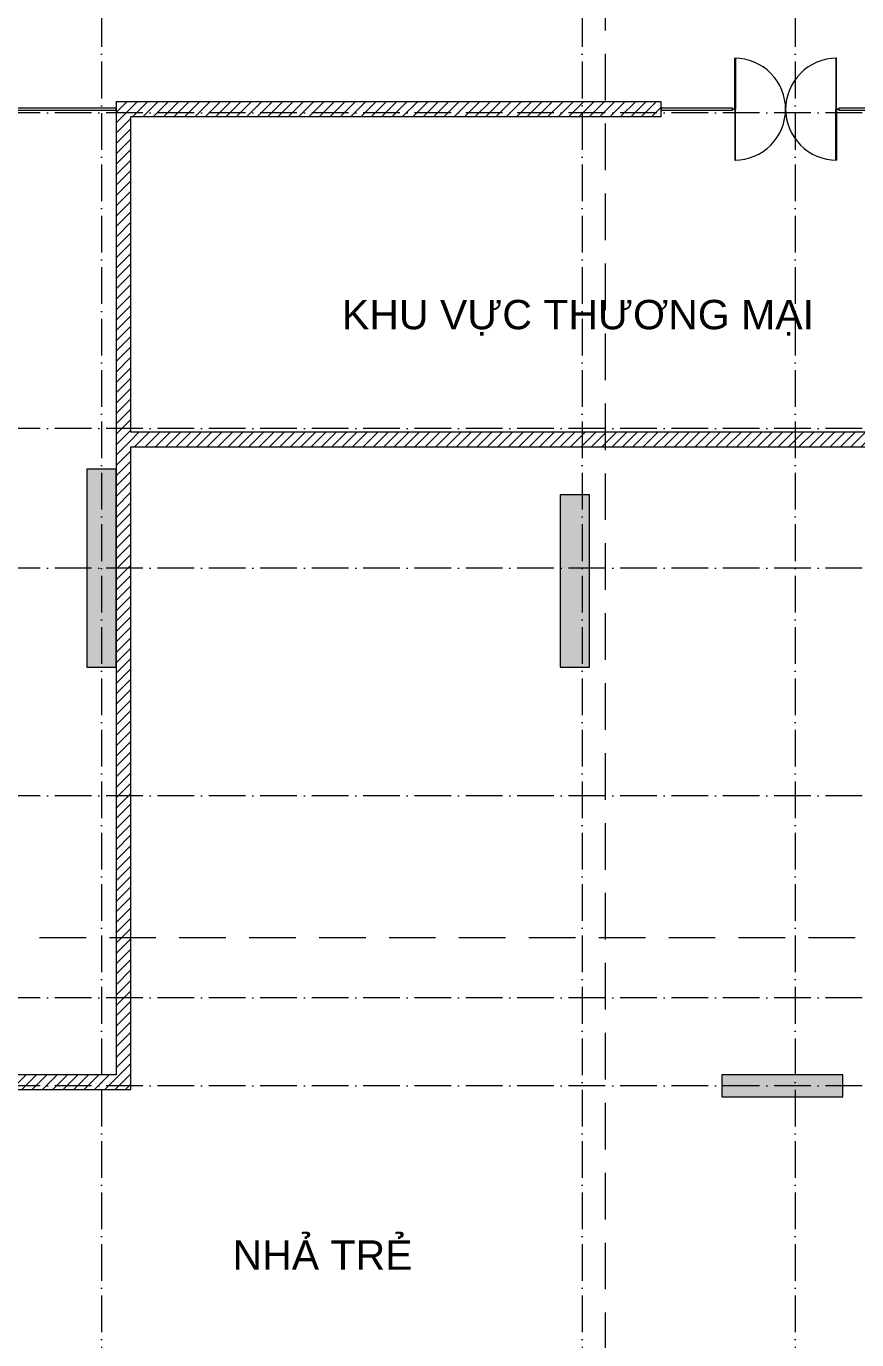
# Model space of a CAD drawing. Header units: millimetres. Extents: x -55734 to 110735, y -16086 to 119028.
# Drawn here: x 9426 to 20740, y 14442 to 32330 of the extents above; entities that cross this region are included whole.
import ezdxf

# ---------------------------------------------------------------- set-up
doc = ezdxf.new("R2010")
doc.units = ezdxf.units.MM
doc.linetypes.add('Grid Line', pattern=[14, 10, -2, 0, -2])
doc.linetypes.add('HIDDEN2', pattern=[4.7625, 3.175, -1.5875])
for name, color, linetype, lineweight in [('CHU', 181, 'Continuous', 5), ('CUA', 31, 'Continuous', 9), ('HATCH-TUONG', 152, 'Continuous', 9), ('KI-HIEU-1', 151, 'Continuous', 9), ('KINH', 152, 'Continuous', 5), ('NET CAT', 3, 'Continuous', 5), ('NET-CAT', 3, 'Continuous', 9), ('TRUC', 225, 'Continuous', 5)]:
    doc.layers.add(name, color=color, linetype=linetype, lineweight=lineweight)
doc.styles.add('Arial_1', font='arial.ttf', dxfattribs={"height": 400})
pattern_1 = [(45, (0, 0), (-70.71068, 70.71068), [])]

# ---------------------------------------------------------------- blocks, each defined once
blk = doc.blocks.new('ALC1807-ASCENT PLAZA-KET CAU 1_rvt-1-MẶT BẰNG TẦNG 1')
at = {"layer": 'NET CAT'}
for points in [[(10651, 23600), (10651, 26300), (10251, 26300), (10251, 23600)], [(17101, 23600), (17101, 25950), (16701, 25950), (16701, 23600)], [(20551, 17750), (20551, 18050), (18901, 18050), (18901, 17750)]]:
    blk.add_hatch(color=7, dxfattribs=at).paths.add_polyline_path(points, flags=0)
at = {"layer": 'NET CAT', "color": 90, "lineweight": 13}
for p, q in [((10651, 26300), (10251, 26300)), ((10251, 26300), (10251, 23600)), ((10651, 23600), (10651, 26300)), ((16701, 25950), (16701, 23600)), ((17101, 25950), (16701, 25950)), ((17101, 23600), (17101, 25950)), ((10251, 23600), (10651, 23600)), ((16701, 23600), (17101, 23600)), ((20551, 18050), (18901, 18050)), ((18901, 18050), (18901, 17750)), ((20551, 17750), (20551, 18050)), ((18901, 17750), (20551, 17750))]:
    blk.add_line(p, q, dxfattribs=at)
blk = doc.blocks.new('System Panel - Glazed-533907-MẶT BẰNG TẦNG 1')
at = {"layer": 'KINH', "lineweight": 9}
for p, q in [((1000, 12.7), (-1000, 12.7)), ((-1000, 12.7), (-1000, -12.7)), ((1000, -12.7), (1000, 12.7)), ((-1000, -12.7), (1000, -12.7))]:
    blk.add_line(p, q, dxfattribs=at)
blk = doc.blocks.new('System Panel - Glazed-531211-MẶT BẰNG TẦNG 1')
at = {"layer": 'KINH', "lineweight": 9}
for p, q in [((485, 13), (-485, 13)), ((-485, 13), (-485, -13)), ((485, -13), (485, 13)), ((-485, -13), (485, -13))]:
    blk.add_line(p, q, dxfattribs=at)
blk = doc.blocks.new('CUA KINH BAN LE SAN MO 2 HUONG - Type 1-378718-MẶT BẰNG TẦNG 1')
at = {"layer": 'CUA'}
for p, q in [((-694, 693.5), (-682, 693.5)), ((-694, 0), (-694, 693.5)), ((-682, 693.5), (-682, 0)), ((682, 693.5), (682, 0)), ((694, 693.5), (682, 693.5)), ((694, 0), (694, 693.5)), ((-682, 0), (-694, 0)), ((-694, 0), (-694, -693.5)), ((-682, 0), (-694, 0)), ((-682, -693.5), (-682, 0)), ((682, 0), (694, 0)), ((682, -693.5), (682, 0)), ((682, 0), (694, 0)), ((694, 0), (694, -693.5)), ((-694, -693.5), (-682, -693.5)), ((694, -693.5), (682, -693.5))]:
    blk.add_line(p, q, dxfattribs=at)
at = {"layer": 'CUA', "lineweight": 5}
for p, q in [((-695, 0.5), (-725, 0.5)), ((-695, -0.5), (-695, 0.5)), ((725, 0.5), (695, 0.5)), ((695, 0.5), (695, -0.5)), ((-725, -0.5), (-695, -0.5)), ((695, -0.5), (725, -0.5))]:
    blk.add_line(p, q, dxfattribs=at)
for centre, start, end in [((-694, 0), 359.5, 90), ((694, 0), 90, 180.5), ((-694, 0), 270, 0.5), ((694, 0), 179.5, 270)]:
    blk.add_arc(centre, 693.5, start, end, dxfattribs=at)
blk = doc.blocks.new('System Panel - Glazed-532155-MẶT BẰNG TẦNG 1')
at = {"layer": 'KINH', "lineweight": 9}
for p, q in [((477, 13), (-477, 13)), ((-477, 13), (-477, -13)), ((477, -13), (477, 13)), ((-477, -13), (477, -13))]:
    blk.add_line(p, q, dxfattribs=at)

msp = doc.modelspace()

# ---------------------------------------------------------------- hatches: boundary and pattern name
at = {"layer": 'HATCH-TUONG', "lineweight": 5}
h = msp.add_hatch(dxfattribs=at)
h.set_pattern_fill('FP_2', color=256, style=0, pattern_type=2)
h.set_pattern_definition(pattern_1)
h.paths.add_polyline_path([(10850.5, 17849.9), (10850.5, 31299.9), (10650.5, 31299.9), (10650.5, 17849.9)], flags=0)
h = msp.add_hatch(dxfattribs=at)
h.set_pattern_fill('FP_2', color=256, style=0, pattern_type=2)
h.set_pattern_definition(pattern_1)
h.paths.add_polyline_path([(18075.7, 31099.9), (18075.7, 31299.9), (10850.5, 31299.9), (10850.5, 31099.9)], flags=0)
h = msp.add_hatch(dxfattribs=at)
h.set_pattern_fill('FP_2', color=256, style=0, pattern_type=2)
h.set_pattern_definition(pattern_1)
h.paths.add_polyline_path([(22750.5, 26599.9), (22750.5, 26799.9), (10850.5, 26799.9), (10850.5, 26599.9), (20629.5, 26599.9)], flags=0)
h = msp.add_hatch(dxfattribs=at)
h.set_pattern_fill('FP_2', color=256, style=0, pattern_type=2)
h.set_pattern_definition(pattern_1)
h.paths.add_polyline_path([(10650.5, 17849.9), (10650.5, 18049.9), (2699.7, 18049.9), (2699.7, 17849.9), (9217, 17849.9)], flags=0)
h.paths.add_polyline_path([(1299.7, 17849.9), (1299.7, 18049.9), (399.8, 18049.9), (399.8, 17849.9), (657.6, 17849.9)], flags=0)

# ---------------------------------------------------------------- linework, layer by layer
at = {"layer": 'KI-HIEU-1', "linetype": 'HIDDEN2', "ltscale": 200}
for p, q in [((17315.5, -12494.1), (17315.5, 47719.9)), ((-24684.6, 19919), (107315.4, 19919))]:
    msp.add_line(p, q, dxfattribs=at)
at = {"layer": 'NET-CAT', "lineweight": 15}
for p, q in [((10850.5, 31299.9), (10650.5, 31299.9)), ((10650.5, 31299.9), (10650.5, 18049.9)), ((18075.7, 31299.9), (10850.5, 31299.9)), ((18075.7, 31099.9), (18075.7, 31299.9)), ((10850.5, 26799.9), (10850.5, 31099.9)), ((10850.5, 31099.9), (18075.7, 31099.9)), ((22750.5, 26799.9), (10850.5, 26799.9)), ((10850.5, 17849.9), (10850.5, 26599.9)), ((10850.5, 26599.9), (22750.5, 26599.9)), ((10650.5, 18049.9), (2699.7, 18049.9)), ((2699.7, 17849.9), (10650.5, 17849.9)), ((10650.5, 17849.9), (10850.5, 17849.9))]:
    msp.add_line(p, q, dxfattribs=at)
at = {"layer": 'TRUC', "linetype": 'Grid Line', "ltscale": 50}
for p, q in [((10450.5, 47249.9), (10450.5, -9494.1)), ((17000.5, 47249.9), (17000.5, -9494.1)), ((19900.5, 47249.9), (19900.5, -9494.1)), ((48819.1, 31149.9), (-21659.5, 31149.9)), ((48819.1, 26849.9), (-19344.9, 26849.9)), ((48819.1, 24949.9), (-21659.5, 24949.9)), ((48819.1, 21849.9), (-19344.9, 21849.9)), ((48819.1, 19099.9), (-19344.9, 19099.9)), ((48819.1, 17899.9), (-21659.5, 17899.9))]:
    msp.add_line(p, q, dxfattribs=at)

# ---------------------------------------------------------------- block references
at = {"lineweight": 5}
msp.add_blockref('ALC1807-ASCENT PLAZA-KET CAU 1_rvt-1-MẶT BẰNG TẦNG 1', (0, 0), dxfattribs=at)
at = {"lineweight": 9}
for name, p in [('CUA KINH BAN LE SAN MO 2 HUONG - Type 1-378718-MẶT BẰNG TẦNG 1', (19770.8, 31199.9)), ('System Panel - Glazed-533907-MẶT BẰNG TẦNG 1', (9650.4, 31199.9)), ('System Panel - Glazed-531211-MẶT BẰNG TẦNG 1', (18560.8, 31199.9)), ('System Panel - Glazed-532155-MẶT BẰNG TẦNG 1', (20973.1, 31199.9))]:
    msp.add_blockref(name, p, dxfattribs=at)

# ---------------------------------------------------------------- texts
at = {"layer": 'CHU', "color": 7, "char_height": 400, "attachment_point": 1, "line_spacing_factor": 0.936439, "style": 'Arial_1'}
for s, insert, width in [('\\pt2540,5080,7620,10160,12700,15240,17780,20320,22860,25400,27940,30480,33020,35560,38100,40640,43180,45720,48260,50800,53340,55880,58420,60960,63500,66040,68580,71120,73660,76200,78740,81280;KHU VỰC THƯƠNG MẠI', (13726.6, 28603.2), 6627.62), ('\\pt2540,5080,7620,10160,12700,15240,17780,20320,22860,25400,27940,30480,33020,35560,38100,40640,43180,45720,48260,50800,53340,55880,58420,60960,63500,66040,68580,71120,73660,76200,78740,81280;NHẢ TRẺ', (12236.1, 15794.5), 2539.14)]:
    msp.add_mtext(s, dxfattribs=dict(at, insert=insert, width=width))

doc.saveas('drawing.dxf')
